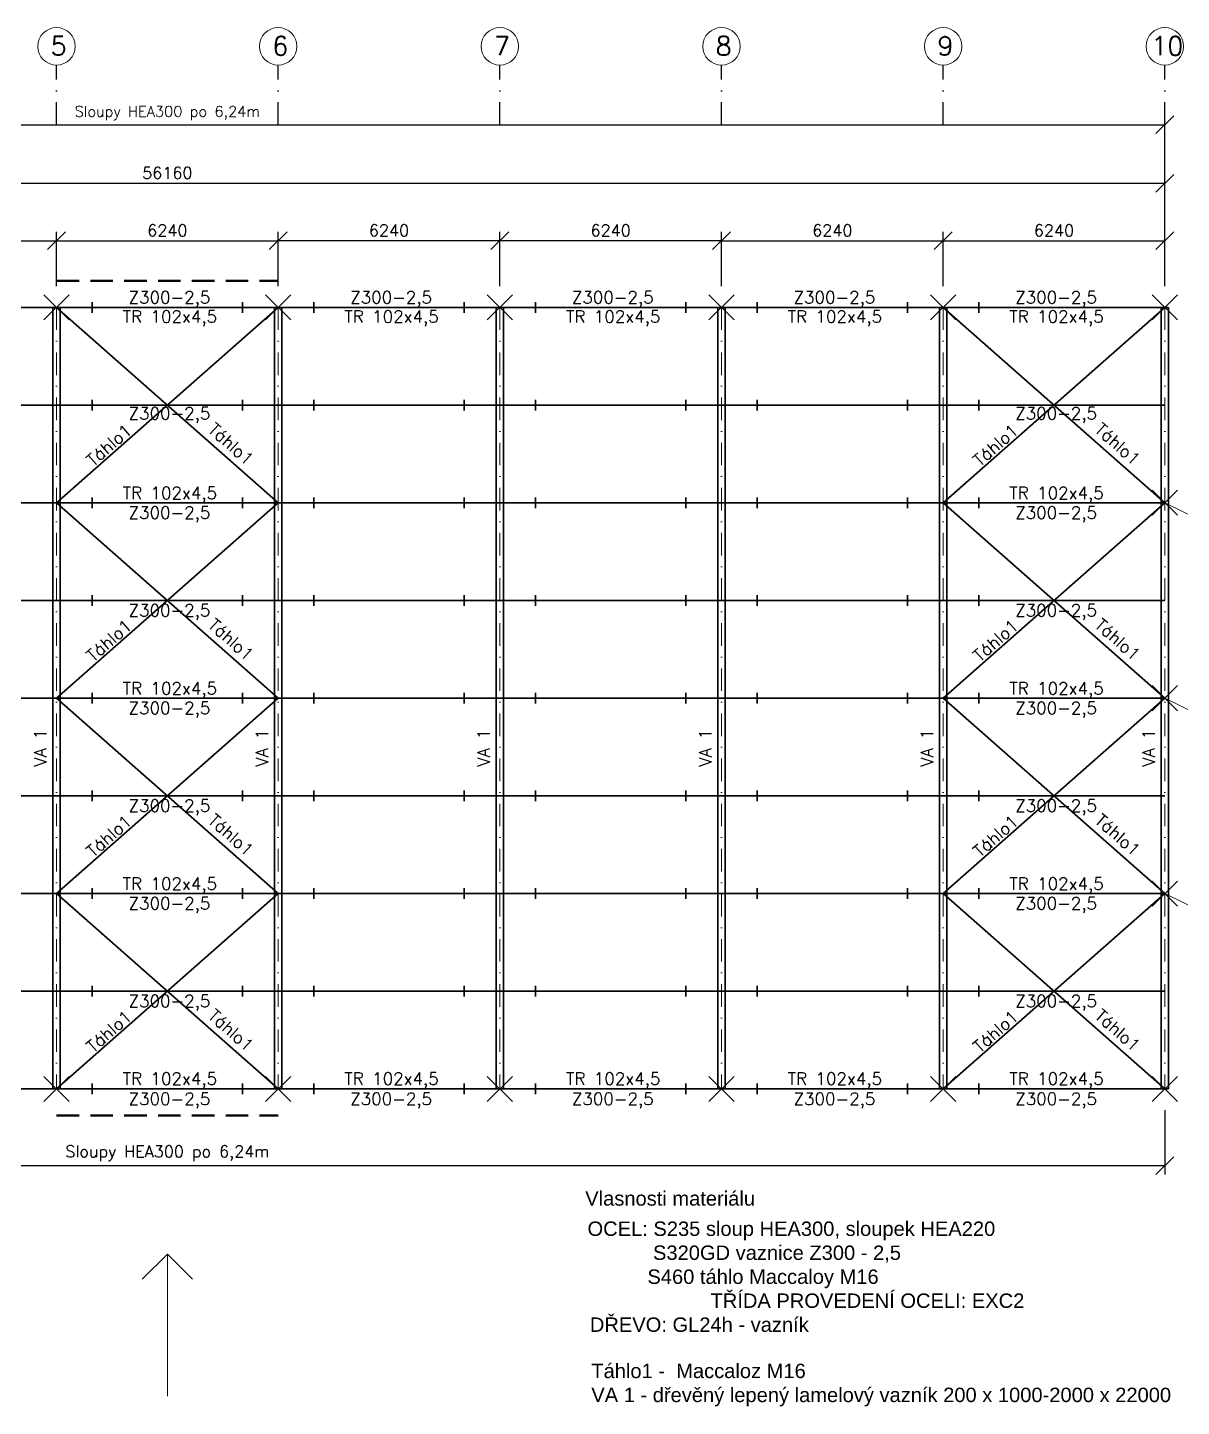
# Model space of a CAD drawing. Header units: millimetres. Extents: x 60091 to 157337, y -34158 to 48031.
# Drawn here: x 92426 to 124908, y 9221 to 48031 of the extents above; entities that cross this region are included whole.
import ezdxf

# ---------------------------------------------------------------- set-up
doc = ezdxf.new("R2010")
doc.units = ezdxf.units.MM
doc.header["$LTSCALE"] = 50
doc.linetypes.add('ČERCHOVANÁ', pattern=[25.4, 12.7, -6.35, 0, -6.35])
doc.linetypes.add('ČÁRKOVANÁ', pattern=[19.05, 12.7, -6.35])
for name, color, linetype, lineweight in [('Kóty', 4, 'Continuous', 18), ('TENKÁ PLNÁ ČÁRA', 7, 'Continuous', 18), ('TENKÁ ČERCHOVANÁ ČÁRA', 60, 'ČERCHOVANÁ', 18), ('Texty', 255, 'Continuous', 13), ('TLUSTA CARKOVANA', 2, 'ČÁRKOVANÁ', 35), ('TLUSTÁ PLNÁ ČÁRA', 2, 'Continuous', 35), ('tlustá čára', 212, 'Continuous', 35), ('ztužidla plná', 104, 'Continuous', 35), ('šrafy', 7, 'Continuous', 13)]:
    doc.layers.add(name, color=color, linetype=linetype, lineweight=lineweight)
doc.layers.add('PDF_Geometrie', color=7, linetype='Continuous')
doc.styles.add('Romans', font='romans.shx')
doc.styles.get("Standard").update_dxf_attribs({"font": 'arial.ttf'})
doc.dimstyles.new('M 1-200', dxfattribs={"dimscale": 200, "dimtxt": 1.65, "dimasz": 2.5, "dimexe": 1.25, "dimexo": 3, "dimtad": 1, "dimtxsty": 'Romans', "dimblk": 'OBLIQUE', "dimcen": 2.5, "dimadec": 0, "dimazin": 0, "dimtfac": 1, "dimtmove": 0, "dimatfit": 3, "dimfxl": 1, "dimarcsym": 0})

# ---------------------------------------------------------------- blocks, each defined once
blk = doc.blocks.new('_Oblique')
at = {"color": 0, "linetype": 'ByBlock', "lineweight": -2}
blk.add_line((-0.5, -0.5), (0.5, 0.5), dxfattribs=at)
blk = doc.blocks.new('*D41')
at = {"layer": 'Defpoints', "color": 0, "transparency": 16777216}
for p in [(124441, 43649), (68281, 40156), (124441, 40156)]:
    blk.add_point(p, dxfattribs=at)
at = {"layer": 'Kóty', "color": 0, "lineweight": -2, "transparency": 16777216}
for p, q in [((68281, 40756), (68281, 43899)), ((124441, 40756), (124441, 43899)), ((68281, 43649), (124441, 43649))]:
    blk.add_line(p, q, dxfattribs=at)
at = {"layer": 'Kóty', "color": 0, "lineweight": -2, "transparency": 16777216, "xscale": 500, "yscale": 500, "zscale": 500, "rotation": 180}
blk.add_blockref('_Oblique', (68281, 43649), dxfattribs=at)
at = {"layer": 'Kóty', "color": 0, "lineweight": -2, "transparency": 16777216, "xscale": 500, "yscale": 500, "zscale": 500}
blk.add_blockref('_Oblique', (124441, 43649), dxfattribs=at)
at = {"layer": 'Kóty', "color": 0, "transparency": 16777216, "insert": (96361, 43939), "char_height": 330, "attachment_point": 5, "style": 'Romans'}
blk.add_mtext('56160', dxfattribs=at)
blk = doc.blocks.new('*D42')
at = {"layer": 'Defpoints', "color": 0, "transparency": 16777216}
for p in [(124441, 45298), (68281, 43649), (124441, 42032)]:
    blk.add_point(p, dxfattribs=at)
at = {"layer": 'Kóty', "color": 0, "lineweight": -2, "transparency": 16777216}
for p, q in [((68281, 44249), (68281, 45548)), ((124441, 42632), (124441, 45548)), ((68281, 45298), (124441, 45298))]:
    blk.add_line(p, q, dxfattribs=at)
at = {"layer": 'Kóty', "color": 0, "lineweight": -2, "transparency": 16777216, "xscale": 500, "yscale": 500, "zscale": 500, "rotation": 180}
blk.add_blockref('_Oblique', (68281, 45298), dxfattribs=at)
at = {"layer": 'Kóty', "color": 0, "lineweight": -2, "transparency": 16777216, "xscale": 500, "yscale": 500, "zscale": 500}
blk.add_blockref('_Oblique', (124441, 45298), dxfattribs=at)
at = {"layer": 'Kóty', "color": 0, "transparency": 16777216, "insert": (96361, 45623), "char_height": 300, "attachment_point": 5, "style": 'Romans'}
blk.add_mtext('Sloupy HEA300 po 6,24m', dxfattribs=at)
blk = doc.blocks.new('*D43')
at = {"layer": 'Defpoints', "color": 0, "transparency": 16777216}
for p in [(93241, 42032), (87001, 40156), (93241, 40156)]:
    blk.add_point(p, dxfattribs=at)
at = {"layer": 'Kóty', "color": 0, "lineweight": -2, "transparency": 16777216}
for p, q in [((87001, 40756), (87001, 42282)), ((87001, 42032), (93241, 42032)), ((93241, 40756), (93241, 42282))]:
    blk.add_line(p, q, dxfattribs=at)
at = {"layer": 'Kóty', "color": 0, "lineweight": -2, "transparency": 16777216, "xscale": 500, "yscale": 500, "zscale": 500, "rotation": 180}
blk.add_blockref('_Oblique', (87001, 42032), dxfattribs=at)
at = {"layer": 'Kóty', "color": 0, "lineweight": -2, "transparency": 16777216, "xscale": 500, "yscale": 500, "zscale": 500}
blk.add_blockref('_Oblique', (93241, 42032), dxfattribs=at)
at = {"layer": 'Kóty', "color": 0, "transparency": 16777216, "insert": (90121, 42322), "char_height": 330, "attachment_point": 5, "style": 'Romans'}
blk.add_mtext('6240', dxfattribs=at)
blk = doc.blocks.new('*D45')
at = {"layer": 'Defpoints', "color": 0, "transparency": 16777216}
for p in [(99481, 42032), (93241, 40156), (99481, 40156)]:
    blk.add_point(p, dxfattribs=at)
at = {"layer": 'Kóty', "color": 0, "lineweight": -2, "transparency": 16777216}
for p, q in [((93241, 40756), (93241, 42282)), ((93241, 42032), (99481, 42032)), ((99481, 40756), (99481, 42282))]:
    blk.add_line(p, q, dxfattribs=at)
at = {"layer": 'Kóty', "color": 0, "lineweight": -2, "transparency": 16777216, "xscale": 500, "yscale": 500, "zscale": 500, "rotation": 180}
blk.add_blockref('_Oblique', (93241, 42032), dxfattribs=at)
at = {"layer": 'Kóty', "color": 0, "lineweight": -2, "transparency": 16777216, "xscale": 500, "yscale": 500, "zscale": 500}
blk.add_blockref('_Oblique', (99481, 42032), dxfattribs=at)
at = {"layer": 'Kóty', "color": 0, "transparency": 16777216, "insert": (96361, 42322), "char_height": 330, "attachment_point": 5, "style": 'Romans'}
blk.add_mtext('6240', dxfattribs=at)
blk = doc.blocks.new('*D46')
at = {"layer": 'Defpoints', "color": 0, "transparency": 16777216}
for p in [(99481, 42032), (99481, 40156), (105721, 40156)]:
    blk.add_point(p, dxfattribs=at)
at = {"layer": 'Kóty', "color": 0, "lineweight": -2, "transparency": 16777216}
for p, q in [((99481, 40756), (99481, 42282)), ((105721, 42032), (99481, 42032)), ((105721, 40756), (105721, 42282))]:
    blk.add_line(p, q, dxfattribs=at)
at = {"layer": 'Kóty', "color": 0, "lineweight": -2, "transparency": 16777216, "xscale": 500, "yscale": 500, "zscale": 500, "rotation": 180}
blk.add_blockref('_Oblique', (99481, 42032), dxfattribs=at)
at = {"layer": 'Kóty', "color": 0, "lineweight": -2, "transparency": 16777216, "xscale": 500, "yscale": 500, "zscale": 500}
blk.add_blockref('_Oblique', (105721, 42032), dxfattribs=at)
at = {"layer": 'Kóty', "color": 0, "transparency": 16777216, "insert": (102601, 42322), "char_height": 330, "attachment_point": 5, "style": 'Romans'}
blk.add_mtext('6240', dxfattribs=at)
blk = doc.blocks.new('*D47')
at = {"layer": 'Defpoints', "color": 0, "transparency": 16777216}
for p in [(105721, 42032), (105721, 40156), (111961, 40156)]:
    blk.add_point(p, dxfattribs=at)
at = {"layer": 'Kóty', "color": 0, "lineweight": -2, "transparency": 16777216}
for p, q in [((105721, 40756), (105721, 42282)), ((111961, 42032), (105721, 42032)), ((111961, 40756), (111961, 42282))]:
    blk.add_line(p, q, dxfattribs=at)
at = {"layer": 'Kóty', "color": 0, "lineweight": -2, "transparency": 16777216, "xscale": 500, "yscale": 500, "zscale": 500, "rotation": 180}
blk.add_blockref('_Oblique', (105721, 42032), dxfattribs=at)
at = {"layer": 'Kóty', "color": 0, "lineweight": -2, "transparency": 16777216, "xscale": 500, "yscale": 500, "zscale": 500}
blk.add_blockref('_Oblique', (111961, 42032), dxfattribs=at)
at = {"layer": 'Kóty', "color": 0, "transparency": 16777216, "insert": (108841, 42322), "char_height": 330, "attachment_point": 5, "style": 'Romans'}
blk.add_mtext('6240', dxfattribs=at)
blk = doc.blocks.new('*D48')
at = {"layer": 'Defpoints', "color": 0, "transparency": 16777216}
for p in [(118201, 42032), (111961, 40156), (118201, 40156)]:
    blk.add_point(p, dxfattribs=at)
at = {"layer": 'Kóty', "color": 0, "lineweight": -2, "transparency": 16777216}
for p, q in [((111961, 40756), (111961, 42282)), ((111961, 42032), (118201, 42032)), ((118201, 40756), (118201, 42282))]:
    blk.add_line(p, q, dxfattribs=at)
at = {"layer": 'Kóty', "color": 0, "lineweight": -2, "transparency": 16777216, "xscale": 500, "yscale": 500, "zscale": 500, "rotation": 180}
blk.add_blockref('_Oblique', (111961, 42032), dxfattribs=at)
at = {"layer": 'Kóty', "color": 0, "lineweight": -2, "transparency": 16777216, "xscale": 500, "yscale": 500, "zscale": 500}
blk.add_blockref('_Oblique', (118201, 42032), dxfattribs=at)
at = {"layer": 'Kóty', "color": 0, "transparency": 16777216, "insert": (115081, 42322), "char_height": 330, "attachment_point": 5, "style": 'Romans'}
blk.add_mtext('6240', dxfattribs=at)
blk = doc.blocks.new('*D49')
at = {"layer": 'Defpoints', "color": 0, "transparency": 16777216}
for p in [(124441, 42032), (118201, 40156), (124441, 40156)]:
    blk.add_point(p, dxfattribs=at)
at = {"layer": 'Kóty', "color": 0, "lineweight": -2, "transparency": 16777216}
for p, q in [((118201, 40756), (118201, 42282)), ((118201, 42032), (124441, 42032)), ((124441, 40756), (124441, 42282))]:
    blk.add_line(p, q, dxfattribs=at)
at = {"layer": 'Kóty', "color": 0, "lineweight": -2, "transparency": 16777216, "xscale": 500, "yscale": 500, "zscale": 500, "rotation": 180}
blk.add_blockref('_Oblique', (118201, 42032), dxfattribs=at)
at = {"layer": 'Kóty', "color": 0, "lineweight": -2, "transparency": 16777216, "xscale": 500, "yscale": 500, "zscale": 500}
blk.add_blockref('_Oblique', (124441, 42032), dxfattribs=at)
at = {"layer": 'Kóty', "color": 0, "transparency": 16777216, "insert": (121321, 42322), "char_height": 330, "attachment_point": 5, "style": 'Romans'}
blk.add_mtext('6240', dxfattribs=at)
blk = doc.blocks.new('*D50')
at = {"layer": 'Defpoints', "color": 0, "transparency": 16777216}
for p in [(68281, 18156), (124441, 18156), (124441, 16000)]:
    blk.add_point(p, dxfattribs=at)
at = {"layer": 'Kóty', "color": 0, "lineweight": -2, "transparency": 16777216}
for p, q in [((68281, 17556), (68281, 15750)), ((124441, 17556), (124441, 15750)), ((68281, 16000), (124441, 16000))]:
    blk.add_line(p, q, dxfattribs=at)
at = {"layer": 'Kóty', "color": 0, "lineweight": -2, "transparency": 16777216, "xscale": 500, "yscale": 500, "zscale": 500, "rotation": 180}
blk.add_blockref('_Oblique', (68281, 16000), dxfattribs=at)
at = {"layer": 'Kóty', "color": 0, "lineweight": -2, "transparency": 16777216, "xscale": 500, "yscale": 500, "zscale": 500}
blk.add_blockref('_Oblique', (124441, 16000), dxfattribs=at)
at = {"layer": 'Kóty', "color": 0, "transparency": 16777216, "insert": (96361, 16345), "char_height": 330, "attachment_point": 5, "style": 'Romans'}
blk.add_mtext('Sloupy HEA300 po 6,24m', dxfattribs=at)

msp = doc.modelspace()

# ---------------------------------------------------------------- linework, layer by layer
at = {"layer": 'PDF_Geometrie', "linetype": 'ČERCHOVANÁ'}
for p, q in [((93241.038, 45298.128), (93241.038, 46973.938)), ((99481.038, 45298.128), (99481.038, 46973.938)), ((105721.038, 45298.128), (105721.038, 46973.938)), ((111961.038, 45298.128), (111961.038, 46973.938)), ((118201.038, 45298.128), (118201.038, 46973.938)), ((124441.038, 45298.128), (124441.038, 46973.938))]:
    msp.add_line(p, q, dxfattribs=at)
at = {"layer": 'TENKÁ ČERCHOVANÁ ČÁRA'}
for p, q in [((93241.038, 40156.377), (93241.038, 18156.377)), ((99481.038, 40156.377), (99481.038, 18156.377)), ((105721.038, 40156.377), (105721.038, 18156.377)), ((111961.038, 40156.377), (111961.038, 18156.377)), ((118201.038, 40156.377), (118201.038, 18156.377)), ((124441.038, 40156.377), (124441.038, 18156.377))]:
    msp.add_line(p, q, dxfattribs=at)
at = {"layer": 'Texty'}
for q in [(95653.931, 12804.378), (96361.038, 9511.484), (97068.145, 12804.378)]:
    msp.add_line((96361.038, 13511.484), q, dxfattribs=at)
at = {"layer": 'TLUSTA CARKOVANA', "lineweight": 50}
for p, q in [((93241.038, 40906.377), (99481.038, 40906.377)), ((93241.038, 17406.377), (99481.038, 17406.377))]:
    msp.add_line(p, q, dxfattribs=at)
at = {"layer": 'TLUSTÁ PLNÁ ČÁRA'}
for p, q in [((124441.038, 40156.377), (68281.038, 40156.377)), ((68281.038, 18156.377), (124441.038, 18156.377))]:
    msp.add_line(p, q, dxfattribs=at)
at = {"layer": 'tlustá čára'}
for p, q in [((92887.484, 40509.931), (93594.591, 39802.824)), ((92887.484, 39802.824), (93594.591, 40509.931)), ((99127.484, 40509.931), (99834.591, 39802.824)), ((99127.484, 39802.824), (99834.591, 40509.931)), ((105367.484, 40509.931), (106074.591, 39802.824)), ((105367.484, 39802.824), (106074.591, 40509.931)), ((111607.484, 40509.931), (112314.591, 39802.824)), ((111607.484, 39802.824), (112314.591, 40509.931)), ((117847.484, 40509.931), (118554.591, 39802.824)), ((117847.484, 39802.824), (118554.591, 40509.931)), ((124087.484, 40509.931), (124794.591, 39802.824)), ((124087.484, 39802.824), (124794.591, 40509.931)), ((93141.038, 40156.377), (93141.038, 18156.377)), ((93141.038, 40156.377), (93341.038, 40156.377)), ((93341.038, 18156.377), (93341.038, 40156.377)), ((94241.038, 40006.377), (94241.038, 40306.377)), ((98481.038, 40006.377), (98481.038, 40306.377)), ((99381.038, 40156.377), (99381.038, 18156.377)), ((99381.038, 40156.377), (99581.038, 40156.377)), ((99581.038, 18156.377), (99581.038, 40156.377)), ((100481.038, 40006.377), (100481.038, 40306.377)), ((104721.038, 40006.377), (104721.038, 40306.377)), ((105621.038, 40156.377), (105621.038, 18156.377)), ((105621.038, 40156.377), (105821.038, 40156.377)), ((105821.038, 18156.377), (105821.038, 40156.377)), ((106721.038, 40006.377), (106721.038, 40306.377)), ((110961.038, 40006.377), (110961.038, 40306.377)), ((111861.038, 40156.377), (111861.038, 18156.377)), ((111861.038, 40156.377), (112061.038, 40156.377)), ((112061.038, 18156.377), (112061.038, 40156.377)), ((112961.038, 40006.377), (112961.038, 40306.377)), ((117201.038, 40006.377), (117201.038, 40306.377)), ((118101.038, 40156.377), (118101.038, 18156.377)), ((118101.038, 40156.377), (118301.038, 40156.377)), ((118301.038, 18156.377), (118301.038, 40156.377)), ((119201.038, 40006.377), (119201.038, 40306.377)), ((124341.038, 40156.377), (124341.038, 18156.377)), ((124341.038, 40156.377), (124541.038, 40156.377)), ((124541.038, 18156.377), (124541.038, 40156.377)), ((68281.038, 37406.377), (124441.038, 37406.377)), ((94241.038, 37256.377), (94241.038, 37556.377)), ((98481.038, 37256.377), (98481.038, 37556.377)), ((100481.038, 37256.377), (100481.038, 37556.377)), ((104721.038, 37256.377), (104721.038, 37556.377)), ((106721.038, 37256.377), (106721.038, 37556.377)), ((110961.038, 37256.377), (110961.038, 37556.377)), ((112961.038, 37256.377), (112961.038, 37556.377)), ((117201.038, 37256.377), (117201.038, 37556.377)), ((119201.038, 37256.377), (119201.038, 37556.377)), ((124087.484, 35009.931), (124794.591, 34302.824)), ((124087.484, 34302.824), (124794.591, 35009.931)), ((68281.038, 34656.377), (124441.038, 34656.377)), ((94241.038, 34506.377), (94241.038, 34806.377)), ((98481.038, 34506.377), (98481.038, 34806.377)), ((100481.038, 34506.377), (100481.038, 34806.377)), ((104721.038, 34506.377), (104721.038, 34806.377)), ((106721.038, 34506.377), (106721.038, 34806.377)), ((110961.038, 34506.377), (110961.038, 34806.377)), ((112961.038, 34506.377), (112961.038, 34806.377)), ((117201.038, 34506.377), (117201.038, 34806.377)), ((119201.038, 34506.377), (119201.038, 34806.377)), ((68281.038, 31906.377), (124441.038, 31906.377)), ((94241.038, 31756.377), (94241.038, 32056.377)), ((98481.038, 31756.377), (98481.038, 32056.377)), ((100481.038, 31756.377), (100481.038, 32056.377)), ((104721.038, 31756.377), (104721.038, 32056.377)), ((106721.038, 31756.377), (106721.038, 32056.377)), ((110961.038, 31756.377), (110961.038, 32056.377)), ((112961.038, 31756.377), (112961.038, 32056.377)), ((117201.038, 31756.377), (117201.038, 32056.377)), ((119201.038, 31756.377), (119201.038, 32056.377)), ((124087.484, 29509.931), (124794.591, 28802.824)), ((124087.484, 28802.824), (124794.591, 29509.931)), ((68281.038, 29156.377), (124441.038, 29156.377)), ((94241.038, 29006.377), (94241.038, 29306.377)), ((98481.038, 29006.377), (98481.038, 29306.377)), ((100481.038, 29006.377), (100481.038, 29306.377)), ((104721.038, 29006.377), (104721.038, 29306.377)), ((106721.038, 29006.377), (106721.038, 29306.377)), ((110961.038, 29006.377), (110961.038, 29306.377)), ((112961.038, 29006.377), (112961.038, 29306.377)), ((117201.038, 29006.377), (117201.038, 29306.377)), ((119201.038, 29006.377), (119201.038, 29306.377)), ((68281.038, 26406.377), (124441.038, 26406.377)), ((94241.038, 26256.377), (94241.038, 26556.377)), ((98481.038, 26256.377), (98481.038, 26556.377)), ((100481.038, 26256.377), (100481.038, 26556.377)), ((104721.038, 26256.377), (104721.038, 26556.377)), ((106721.038, 26256.377), (106721.038, 26556.377)), ((110961.038, 26256.377), (110961.038, 26556.377)), ((112961.038, 26256.377), (112961.038, 26556.377)), ((117201.038, 26256.377), (117201.038, 26556.377)), ((119201.038, 26256.377), (119201.038, 26556.377)), ((94241.038, 23506.377), (94241.038, 23806.377)), ((98481.038, 23506.377), (98481.038, 23806.377)), ((100481.038, 23506.377), (100481.038, 23806.377)), ((104721.038, 23506.377), (104721.038, 23806.377)), ((106721.038, 23506.377), (106721.038, 23806.377)), ((110961.038, 23506.377), (110961.038, 23806.377)), ((112961.038, 23506.377), (112961.038, 23806.377)), ((117201.038, 23506.377), (117201.038, 23806.377)), ((119201.038, 23506.377), (119201.038, 23806.377)), ((124087.484, 24009.931), (124794.591, 23302.824)), ((124087.484, 23302.824), (124794.591, 24009.931)), ((68281.038, 23656.377), (124441.038, 23656.377)), ((94241.038, 20756.377), (94241.038, 21056.377)), ((98481.038, 20756.377), (98481.038, 21056.377)), ((100481.038, 20756.377), (100481.038, 21056.377)), ((104721.038, 20756.377), (104721.038, 21056.377)), ((106721.038, 20756.377), (106721.038, 21056.377)), ((110961.038, 20756.377), (110961.038, 21056.377)), ((112961.038, 20756.377), (112961.038, 21056.377)), ((117201.038, 20756.377), (117201.038, 21056.377)), ((119201.038, 20756.377), (119201.038, 21056.377)), ((68281.038, 20906.377), (124441.038, 20906.377)), ((92887.484, 18509.931), (93594.591, 17802.824)), ((92887.484, 17802.824), (93594.591, 18509.931)), ((94241.038, 18006.377), (94241.038, 18306.377)), ((98481.038, 18006.377), (98481.038, 18306.377)), ((99127.484, 18509.931), (99834.591, 17802.824)), ((99127.484, 17802.824), (99834.591, 18509.931)), ((100481.038, 18006.377), (100481.038, 18306.377)), ((104721.038, 18006.377), (104721.038, 18306.377)), ((105367.484, 18509.931), (106074.591, 17802.824)), ((105367.484, 17802.824), (106074.591, 18509.931)), ((106721.038, 18006.377), (106721.038, 18306.377)), ((110961.038, 18006.377), (110961.038, 18306.377)), ((111607.484, 18509.931), (112314.591, 17802.824)), ((111607.484, 17802.824), (112314.591, 18509.931)), ((112961.038, 18006.377), (112961.038, 18306.377)), ((117201.038, 18006.377), (117201.038, 18306.377)), ((117847.484, 18509.931), (118554.591, 17802.824)), ((117847.484, 17802.824), (118554.591, 18509.931)), ((119201.038, 18006.377), (119201.038, 18306.377)), ((124087.484, 18509.931), (124794.591, 17802.824)), ((124087.484, 17802.824), (124794.591, 18509.931)), ((93141.038, 18156.377), (93341.038, 18156.377)), ((99381.038, 18156.377), (99581.038, 18156.377)), ((105621.038, 18156.377), (105821.038, 18156.377)), ((111861.038, 18156.377), (112061.038, 18156.377)), ((118101.038, 18156.377), (118301.038, 18156.377)), ((124341.038, 18156.377), (124541.038, 18156.377))]:
    msp.add_line(p, q, dxfattribs=at)
at = {"layer": 'ztužidla plná'}
for p, q in [((93241.038, 40156.377), (99481.038, 34656.377)), ((99481.038, 40156.377), (93241.038, 34656.377)), ((118201.038, 40156.377), (124441.038, 34656.377)), ((124441.038, 40156.377), (118201.038, 34656.377)), ((93241.038, 34656.377), (99481.038, 29156.377)), ((99481.038, 34656.377), (93241.038, 29156.377)), ((118201.038, 34656.377), (124441.038, 29156.377)), ((124441.038, 34656.377), (118201.038, 29156.377)), ((93241.038, 29156.377), (99481.038, 23656.377)), ((99481.038, 29156.377), (93241.038, 23656.377)), ((118201.038, 29156.377), (124441.038, 23656.377)), ((124441.038, 29156.377), (118201.038, 23656.377)), ((93241.038, 23656.377), (99481.038, 18156.377)), ((99481.038, 23656.377), (93241.038, 18156.377)), ((118201.038, 23656.377), (124441.038, 18156.377)), ((124441.038, 23656.377), (118201.038, 18156.377))]:
    msp.add_line(p, q, dxfattribs=at)
at = {"layer": 'šrafy'}
for p, q in [((125490.584, 34142.461), (124441.038, 34656.377)), ((125490.584, 28642.461), (124441.038, 29156.377)), ((125490.584, 23142.461), (124441.038, 23656.377))]:
    msp.add_line(p, q, dxfattribs=at)
for centre in [(93241.038, 47502.474), (99481.038, 47502.474), (105721.038, 47502.474), (111961.038, 47502.474), (118201.038, 47502.474), (124441.038, 47502.474)]:
    msp.add_circle(centre, 528.536, dxfattribs=at)

# ---------------------------------------------------------------- texts
at = {"layer": 'Kóty', "color": 1, "insert": (108125.218, 15277.587), "char_height": 405.01158, "attachment_point": 1}
msp.add_mtext_dynamic_manual_height_columns('Vlasnosti materiálu', width=14093.65059, gutter_width=50.626, heights=[0], dxfattribs=at)
at = {"layer": 'TENKÁ PLNÁ ČÁRA', "char_height": 405.01158, "attachment_point": 1}
for s, insert in [('\\A1;\\pxi-3,l4,t4;OCEL: S235 sloup HEA300, sloupek HEA220\\P^I    S320GD vaznice Z300 - 2,5\\P^I   S460 táhlo Maccaloy M16\\P^I    ^I    TŘÍDA PROVEDENÍ OCELI: EXC2\\P\\pi0,l0,tz;   DŘEVO: GL24h - vazník', (107783.845, 14425.797)), ('\\A1;Táhlo1 -  Maccaloz M16\\PVA 1 - dřevěný lepený lamelový vazník 200 x 1000-2000 x 22000', (108295.759, 10423.789))]:
    msp.add_mtext_dynamic_manual_height_columns(s, width=17107.05063, gutter_width=50.626, heights=[5479.374], dxfattribs=dict(at, insert=insert))
at = {"layer": 'šrafy', "attachment_point": 1}
for s, width, gutter_width, heights, insert, char_height in [('{\\Fromans|c0;5}', 3051.14647, 44.045, [0], (93075.209, 47778.98), 528.53605), ('{\\Fromans|c0;6}', 3051.14647, 44.045, [0], (99315.209, 47778.98), 528.53605), ('{\\Fromans|c0;7}', 3051.14647, 44.045, [0], (105555.209, 47778.98), 528.53605), ('{\\Fromans|c0;8}', 3051.14647, 44.045, [0], (111795.209, 47778.98), 528.53605), ('{\\Fromans|c0;9}', 3051.14647, 44.045, [0], (118035.209, 47778.98), 528.53605), ('{\\Fromans|c238;1\\Fromans|c0;0}', 3051.14647, 44.045, [0], (124056.768, 47778.98), 528.53605), ('\\A1;{\\Fromans|c238;\\H1.5x;Z\\Fromans|c0;3\\Fromans|c238;00-2\\Fromans|c0;,5}', 8123.42907, 14.348, [4633.313], (95269.969, 40610.716), 229.56093), ('\\A1;{\\Fromans|c238;\\H1.5x;Z\\Fromans|c0;3\\Fromans|c238;00-2\\Fromans|c0;,5}', 8123.42907, 14.348, [4633.313], (101509.969, 40610.716), 229.56093), ('\\A1;{\\Fromans|c238;\\H1.5x;Z\\Fromans|c0;3\\Fromans|c238;00-2\\Fromans|c0;,5}', 8123.42907, 14.348, [4633.313], (107749.969, 40610.716), 229.56093), ('\\A1;{\\Fromans|c238;\\H1.5x;Z\\Fromans|c0;3\\Fromans|c238;00-2\\Fromans|c0;,5}', 8123.42907, 14.348, [4633.313], (113989.969, 40610.716), 229.56093), ('\\A1;{\\Fromans|c238;\\H1.5x;Z\\Fromans|c0;3\\Fromans|c238;00-2\\Fromans|c0;,5}', 8123.42907, 14.348, [4633.313], (120229.969, 40610.716), 229.56093), ('\\A1;{\\Fromans|c238;\\H1.5x;TR \\Fromans|c0;102x4,5}', 8123.42907, 14.348, [4633.313], (95104.857, 40069.974), 229.56093), ('\\A1;{\\Fromans|c238;\\H1.5x;TR \\Fromans|c0;102x4,5}', 8123.42907, 14.348, [4633.313], (101344.857, 40069.974), 229.56093), ('\\A1;{\\Fromans|c238;\\H1.5x;TR \\Fromans|c0;102x4,5}', 8123.42907, 14.348, [4633.313], (107584.857, 40069.974), 229.56093), ('\\A1;{\\Fromans|c238;\\H1.5x;TR \\Fromans|c0;102x4,5}', 8123.42907, 14.348, [4633.313], (113824.857, 40069.974), 229.56093), ('\\A1;{\\Fromans|c238;\\H1.5x;TR \\Fromans|c0;102x4,5}', 8123.42907, 14.348, [4633.313], (120064.857, 40069.974), 229.56093), ('\\A1;{\\Fromans|c238;\\H1.5x;Z\\Fromans|c0;3\\Fromans|c238;00-2\\Fromans|c0;,5}', 8123.42907, 14.348, [4633.313], (95269.969, 37346.411), 229.56093), ('\\A1;{\\Fromans|c238;\\H1.5x;Z\\Fromans|c0;3\\Fromans|c238;00-2\\Fromans|c0;,5}', 8123.42907, 14.348, [4633.313], (120229.969, 37346.411), 229.56093), ('\\A1;{\\Fromans|c238;\\H1.5x;TR \\Fromans|c0;102x4,5}', 8123.42907, 14.348, [4633.313], (95104.857, 35104.601), 229.56093), ('\\A1;{\\Fromans|c238;\\H1.5x;TR \\Fromans|c0;102x4,5}', 8123.42907, 14.348, [4633.313], (120064.857, 35104.601), 229.56093), ('\\A1;{\\Fromans|c238;\\H1.5x;Z\\Fromans|c0;3\\Fromans|c238;00-2\\Fromans|c0;,5}', 8123.42907, 14.348, [4633.313], (95269.969, 34552.003), 229.56093), ('\\A1;{\\Fromans|c238;\\H1.5x;Z\\Fromans|c0;3\\Fromans|c238;00-2\\Fromans|c0;,5}', 8123.42907, 14.348, [4633.313], (120229.969, 34552.003), 229.56093), ('\\A1;{\\Fromans|c238;\\H1.5x;Z\\Fromans|c0;3\\Fromans|c238;00-2\\Fromans|c0;,5}', 8123.42907, 14.348, [4633.313], (95269.969, 31802.003), 229.56093), ('\\A1;{\\Fromans|c238;\\H1.5x;Z\\Fromans|c0;3\\Fromans|c238;00-2\\Fromans|c0;,5}', 8123.42907, 14.348, [4633.313], (120229.969, 31802.003), 229.56093), ('\\A1;{\\Fromans|c238;\\H1.5x;TR \\Fromans|c0;102x4,5}', 8123.42907, 14.348, [4633.313], (95104.857, 29604.601), 229.56093), ('\\A1;{\\Fromans|c238;\\H1.5x;TR \\Fromans|c0;102x4,5}', 8123.42907, 14.348, [4633.313], (120064.857, 29604.601), 229.56093), ('\\A1;{\\Fromans|c238;\\H1.5x;Z\\Fromans|c0;3\\Fromans|c238;00-2\\Fromans|c0;,5}', 8123.42907, 14.348, [4633.313], (95269.969, 29052.003), 229.56093), ('\\A1;{\\Fromans|c238;\\H1.5x;Z\\Fromans|c0;3\\Fromans|c238;00-2\\Fromans|c0;,5}', 8123.42907, 14.348, [4633.313], (120229.969, 29052.003), 229.56093), ('\\A1;{\\Fromans|c238;\\H1.5x;Z\\Fromans|c0;3\\Fromans|c238;00-2\\Fromans|c0;,5}', 8123.42907, 14.348, [4633.313], (95269.969, 26302.003), 229.56093), ('\\A1;{\\Fromans|c238;\\H1.5x;Z\\Fromans|c0;3\\Fromans|c238;00-2\\Fromans|c0;,5}', 8123.42907, 14.348, [4633.313], (120229.969, 26302.003), 229.56093), ('\\A1;{\\Fromans|c238;\\H1.5x;TR \\Fromans|c0;102x4,5}', 8123.42907, 14.348, [4633.313], (95104.857, 24104.601), 229.56093), ('\\A1;{\\Fromans|c238;\\H1.5x;TR \\Fromans|c0;102x4,5}', 8123.42907, 14.348, [4633.313], (120064.857, 24104.601), 229.56093), ('\\A1;{\\Fromans|c238;\\H1.5x;Z\\Fromans|c0;3\\Fromans|c238;00-2\\Fromans|c0;,5}', 8123.42907, 14.348, [4633.313], (95269.969, 23552.003), 229.56093), ('\\A1;{\\Fromans|c238;\\H1.5x;Z\\Fromans|c0;3\\Fromans|c238;00-2\\Fromans|c0;,5}', 8123.42907, 14.348, [4633.313], (120229.969, 23552.003), 229.56093), ('\\A1;{\\Fromans|c238;\\H1.5x;Z\\Fromans|c0;3\\Fromans|c238;00-2\\Fromans|c0;,5}', 8123.42907, 14.348, [4633.313], (95269.969, 20802.003), 229.56093), ('\\A1;{\\Fromans|c238;\\H1.5x;Z\\Fromans|c0;3\\Fromans|c238;00-2\\Fromans|c0;,5}', 8123.42907, 14.348, [4633.313], (120229.969, 20802.003), 229.56093), ('\\A1;{\\Fromans|c238;\\H1.5x;TR \\Fromans|c0;102x4,5}', 8123.42907, 14.348, [4633.313], (95104.857, 18622.061), 229.56093), ('\\A1;{\\Fromans|c238;\\H1.5x;TR \\Fromans|c0;102x4,5}', 8123.42907, 14.348, [4633.313], (101344.857, 18622.061), 229.56093), ('\\A1;{\\Fromans|c238;\\H1.5x;TR \\Fromans|c0;102x4,5}', 8123.42907, 14.348, [4633.313], (107584.857, 18622.061), 229.56093), ('\\A1;{\\Fromans|c238;\\H1.5x;TR \\Fromans|c0;102x4,5}', 8123.42907, 14.348, [4633.313], (113824.857, 18622.061), 229.56093), ('\\A1;{\\Fromans|c238;\\H1.5x;TR \\Fromans|c0;102x4,5}', 8123.42907, 14.348, [4633.313], (120064.857, 18622.061), 229.56093), ('\\A1;{\\Fromans|c238;\\H1.5x;Z\\Fromans|c0;3\\Fromans|c238;00-2\\Fromans|c0;,5}', 8123.42907, 14.348, [4633.313], (95269.969, 18052.003), 229.56093), ('\\A1;{\\Fromans|c238;\\H1.5x;Z\\Fromans|c0;3\\Fromans|c238;00-2\\Fromans|c0;,5}', 8123.42907, 14.348, [4633.313], (101509.969, 18052.003), 229.56093), ('\\A1;{\\Fromans|c238;\\H1.5x;Z\\Fromans|c0;3\\Fromans|c238;00-2\\Fromans|c0;,5}', 8123.42907, 14.348, [4633.313], (107749.969, 18052.003), 229.56093), ('\\A1;{\\Fromans|c238;\\H1.5x;Z\\Fromans|c0;3\\Fromans|c238;00-2\\Fromans|c0;,5}', 8123.42907, 14.348, [4633.313], (113989.969, 18052.003), 229.56093), ('\\A1;{\\Fromans|c238;\\H1.5x;Z\\Fromans|c0;3\\Fromans|c238;00-2\\Fromans|c0;,5}', 8123.42907, 14.348, [4633.313], (120229.969, 18052.003), 229.56093)]:
    msp.add_mtext_dynamic_manual_height_columns(s, width=width, gutter_width=gutter_width, heights=heights, dxfattribs=dict(at, insert=insert, char_height=char_height))
at = {"layer": 'šrafy', "char_height": 229.56093, "attachment_point": 1}
for s, insert, rotation in [('\\A1;{\\Fromans|c238;\\H1.5x;Táhlo1}', (97707.797, 36930.209), 318.6067171), ('\\A1;{\\Fromans|c238;\\H1.5x;Táhlo1}', (122667.797, 36930.209), 318.6067171), ('\\A1;{\\Fromans|c238;\\H1.5x;Táhlo1}', (94046.872, 35913.318), 41.3932829), ('\\A1;{\\Fromans|c238;\\H1.5x;Táhlo1}', (119006.872, 35913.318), 41.3932829), ('\\A1;{\\Fromans|c238;\\H1.5x;Táhlo1}', (94046.872, 30413.318), 41.3932829), ('\\A1;{\\Fromans|c238;\\H1.5x;Táhlo1}', (97707.797, 31430.209), 318.6067171), ('\\A1;{\\Fromans|c238;\\H1.5x;Táhlo1}', (119006.872, 30413.318), 41.3932829), ('\\A1;{\\Fromans|c238;\\H1.5x;Táhlo1}', (122667.797, 31430.209), 318.6067171), ('\\A1;{\\Fromans|c238;\\H1.5x;VA 1}', (92610.724, 27227.572), 90), ('\\A1;{\\Fromans|c238;\\H1.5x;VA 1}', (98850.724, 27227.572), 90), ('\\A1;{\\Fromans|c238;\\H1.5x;VA 1}', (105090.724, 27227.572), 90), ('\\A1;{\\Fromans|c238;\\H1.5x;VA 1}', (111330.724, 27227.572), 90), ('\\A1;{\\Fromans|c238;\\H1.5x;VA 1}', (117570.724, 27227.572), 90), ('\\A1;{\\Fromans|c238;\\H1.5x;VA 1}', (123810.724, 27227.572), 90), ('\\A1;{\\Fromans|c238;\\H1.5x;Táhlo1}', (94046.872, 24913.318), 41.3932829), ('\\A1;{\\Fromans|c238;\\H1.5x;Táhlo1}', (97707.797, 25930.209), 318.6067171), ('\\A1;{\\Fromans|c238;\\H1.5x;Táhlo1}', (119006.872, 24913.318), 41.3932829), ('\\A1;{\\Fromans|c238;\\H1.5x;Táhlo1}', (122667.797, 25930.209), 318.6067171), ('\\A1;{\\Fromans|c238;\\H1.5x;Táhlo1}', (94046.872, 19413.318), 41.3932829), ('\\A1;{\\Fromans|c238;\\H1.5x;Táhlo1}', (97707.797, 20430.209), 318.6067171), ('\\A1;{\\Fromans|c238;\\H1.5x;Táhlo1}', (119006.872, 19413.318), 41.3932829), ('\\A1;{\\Fromans|c238;\\H1.5x;Táhlo1}', (122667.797, 20430.209), 318.6067171)]:
    msp.add_mtext_dynamic_manual_height_columns(s, width=8123.42907, gutter_width=14.348, heights=[4633.313], dxfattribs=dict(at, insert=insert, rotation=rotation))

# ---------------------------------------------------------------- dimensions: what is measured, and where the dimension line sits
at = {"layer": 'Kóty'}
dim = msp.add_linear_dim(base=(124441.038, 45298.128), p1=(68281.038, 43649.028), p2=(124441.038, 42031.694), text='Sloupy HEA300 po 6,24m', dimstyle='M 1-200', override={"dimtxt": 1.5}, dxfattribs=at)
dim.commit()
dim.dimension.update_dxf_attribs({"geometry": '*D42', "text_midpoint": (96361.038, 45623.128)})
dim = msp.add_linear_dim(base=(124441.038, 43649.028), p1=(68281.038, 40156.377), p2=(124441.038, 40156.377), dimstyle='M 1-200', dxfattribs=at)
dim.commit()
dim.dimension.update_dxf_attribs({"geometry": '*D41', "text_midpoint": (96361.038, 43939.028)})
for base, p1, p2, picture, middle in [((93241.038, 42031.694), (87001.038, 40156.377), (93241.038, 40156.377), '*D43', (90121.038, 42321.694)), ((99481.038, 42031.694), (93241.038, 40156.377), (99481.038, 40156.377), '*D45', (96361.038, 42321.694)), ((99481.038, 42031.694), (105721.038, 40156.377), (99481.038, 40156.377), '*D46', (102601.038, 42321.694)), ((105721.038, 42031.694), (111961.038, 40156.377), (105721.038, 40156.377), '*D47', (108841.038, 42321.694)), ((118201.038, 42031.694), (111961.038, 40156.377), (118201.038, 40156.377), '*D48', (115081.038, 42321.694)), ((124441.038, 42031.694), (118201.038, 40156.377), (124441.038, 40156.377), '*D49', (121321.038, 42321.694))]:
    dim = msp.add_linear_dim(base=base, p1=p1, p2=p2, dimstyle='M 1-200', override={"dimtmove": 1}, dxfattribs=at)
    dim.commit()
    dim.dimension.update_dxf_attribs({"geometry": picture, "text_midpoint": middle})
dim = msp.add_linear_dim(base=(124441.038, 15999.772), p1=(68281.038, 18156.377), p2=(124441.038, 18156.377), text='Sloupy HEA300 po 6,24m', dimstyle='M 1-200', dxfattribs=at)
dim.commit()
dim.dimension.update_dxf_attribs({"geometry": '*D50', "text_midpoint": (96361.038, 16344.772)})

doc.saveas('drawing.dxf')
